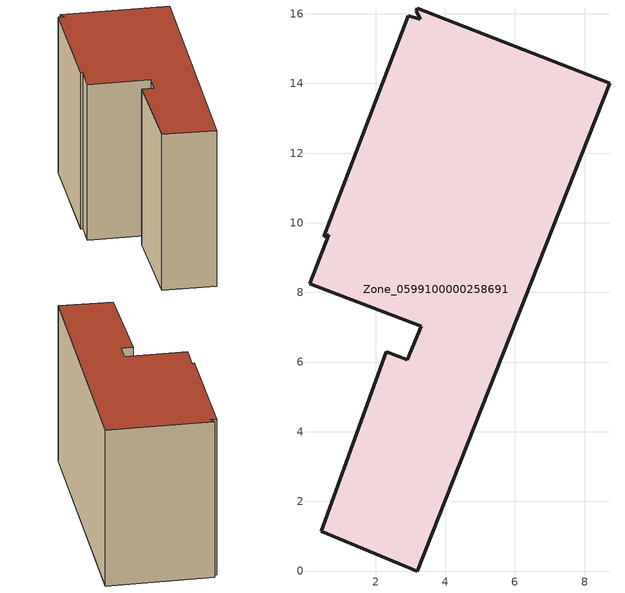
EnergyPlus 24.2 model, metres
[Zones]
Zone_0599100000258691
 floor ground (C_G): 3.19,0 0.43,1.14 2.3,6.29 2.91,6.07 3.31,7.03 0.1,8.25 0.65,9.66 0.5,9.6 2.93,15.95 3.28,15.84 3.17,16.09 3.2,16.17 8.73,14.01 z0
 wall outside (C_F): 2.91,6.07 2.3,6.29 0.43,1.14 3.19,0 8.73,14.01 3.2,16.17 3.17,16.09 3.28,15.84 2.93,15.95 0.5,9.6 0.65,9.66 0.1,8.25 3.31,7.03 2.91,6.07 z0:9.3
 roof outside (C_R): 3.28,15.84 2.93,15.95 0.5,9.6 0.65,9.66 0.1,8.25 3.31,7.03 2.91,6.07 2.3,6.29 0.43,1.14 3.19,0 8.73,14.01 3.2,16.17 3.17,16.09 z9.3
[BUILDING]
Pand.0599100000258691: North Axis=0; Terrain=City; Loads Convergence Tolerance Value=0.04; Temperature Convergence Tolerance Value=0.4; Solar Distribution=FullExterior; Maximum Number of Warmup Days=25; Minimum Number of Warmup Days=1
[Site:Location]
Rotterdam.The.Hague.AP_ZH_NLD Design_Conditions: Latitude=51.96; Longitude=4.45; Time Zone=1; Elevation=-4.5
[SITE:GROUNDTEMPERATURE:BUILDINGSURFACE]
18, 18, 18, 18, 18, 18, 18, 18, 18, 18, 18, 18
[MATERIAL] Thermal Absorptance=0.9; Solar Absorptance=0.7; Visible Absorptance=0.7
Name | Roughness | Thickness | Conductivity | Density | Specific Heat
G.TC.1946 | MediumSmooth | 0.15 | 1 | 540 | 1210
F.TC.1946 | Rough | 0.3 | 0.857143 | 1920 | 840
R.TC.1946 | MediumRough | 0.2 | 0.909091 | 1500 | 1000
[CONSTRUCTION]
C_G: G.TC.1946
C_F: F.TC.1946
C_R: R.TC.1946
[ZONE]
Zone_0599100000258691: Type=1; Multiplier=1; Ceiling Height=Autocalculate; Volume=Autocalculate; Floor Area=autocalculate; Part of Total Floor Area=Yes
[ZONEINFILTRATION:DESIGNFLOWRATE]
Infil_Zone_0599100000258691: Zone or ZoneList or Space or SpaceList=Zone_0599100000258691; Schedule=AlwaysOn; Design Flow Rate Calculation Method=Flow/Area; Flow Rate per Floor Area=0.003; Constant Term Coefficient=1; Temperature Term Coefficient=0; Velocity Term Coefficient=0; Velocity Squared Term Coefficient=0
[HVACTEMPLATE:ZONE:IDEALLOADSAIRSYSTEM]
Zone_0599100000258691: Maximum Heating Supply Air Temperature=50; Minimum Cooling Supply Air Temperature=13; Maximum Heating Supply Air Humidity Ratio=0.0156; Minimum Cooling Supply Air Humidity Ratio=0.0077; Heating Limit=NoLimit; Cooling Limit=NoLimit; Dehumidification Control Type=ConstantSensibleHeatRatio; Cooling Sensible Heat Ratio=0.7; Dehumidification Setpoint=60; Humidification Control Type=None; Humidification Setpoint=30; Outdoor Air Method=None; Outdoor Air Flow Rate per Person=0.00944; Outdoor Air Flow Rate per Zone Floor Area=0; Outdoor Air Flow Rate per Zone=0; Demand Controlled Ventilation Type=None; Outdoor Air Economizer Type=NoEconomizer; Heat Recovery Type=None; Sensible Heat Recovery Effectiveness=0.7; Latent Heat Recovery Effectiveness=0.65
[ZONECONTROL:THERMOSTAT]
ThermostatControl_Zone_0599100000258691: Zone or ZoneList=Zone_0599100000258691; Control Type Schedule=DualSetpointControlType; Control 1=Thermostat_Zone_0599100000258691; Temperature Difference Between Cutout And Setpoint=0
[THERMOSTATSETPOINT:DUALSETPOINT]
Thermostat_Zone_0599100000258691: Heating Setpoint Temperature Schedule=HeatingSetpoint_Zone_0599100000258691; Cooling Setpoint Temperature Schedule=CoolingSetpoint_Zone_0599100000258691
[SCHEDULE:COMPACT]
HeatingSetpoint_Zone_0599100000258691: Through: 12/31, For: AllDays, Until: 24:00, 21
CoolingSetpoint_Zone_0599100000258691: Through: 12/31, For: AllDays, Until: 24:00, 24
DualSetpointControlType: Through: 12/31, For: AllDays, Until: 24:00, 4
AlwaysOn: Through: 12/31, For: AllDays, Until: 24:00, 1
